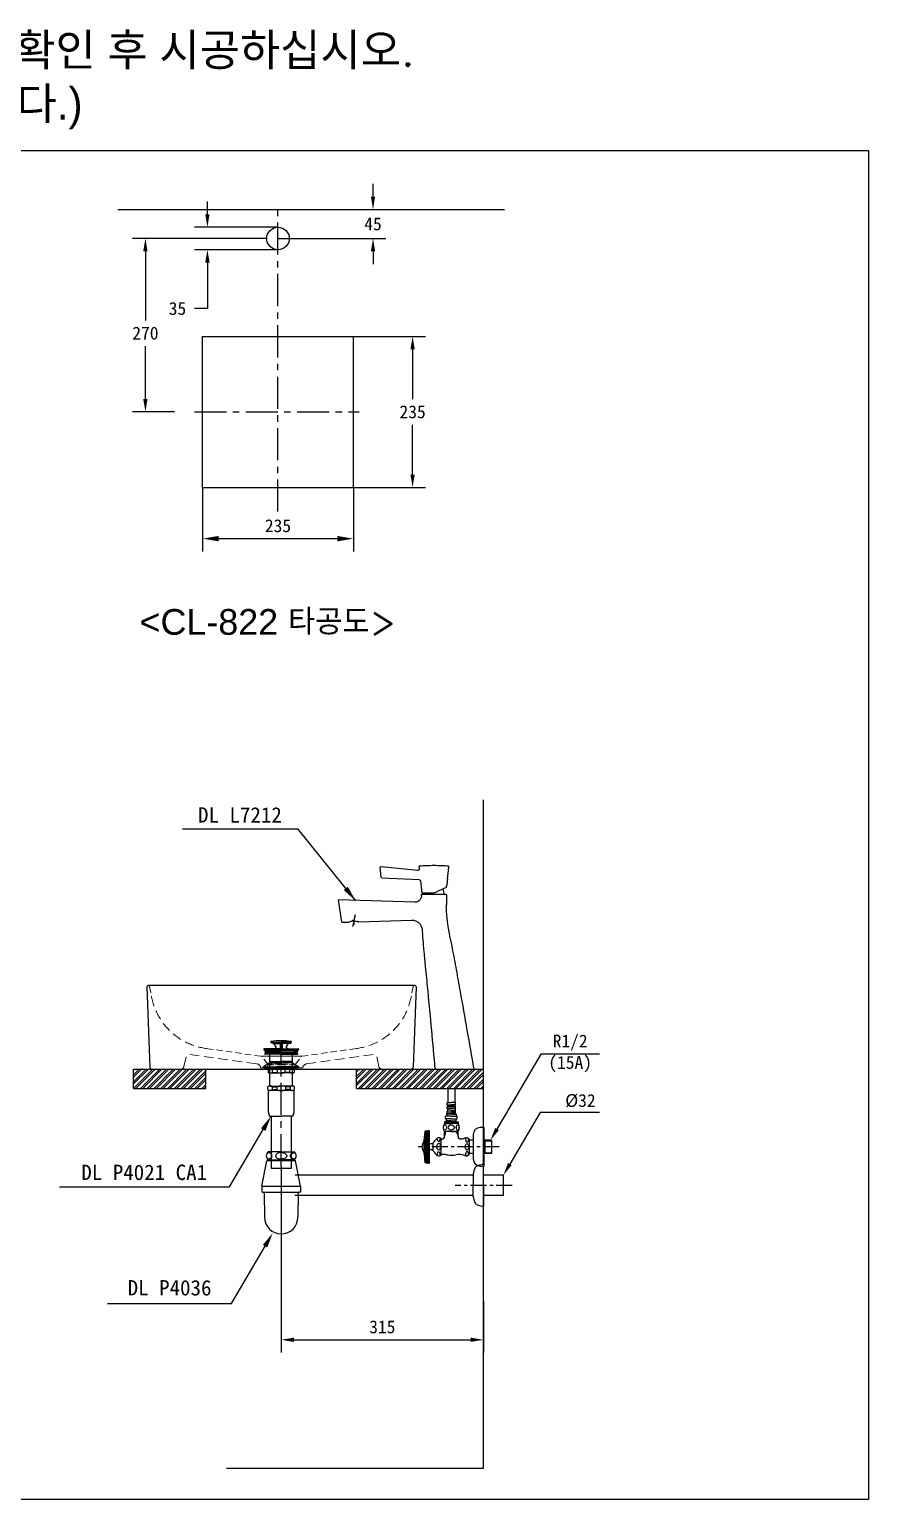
# Model space of a CAD drawing. Extents: x 0 to 3100, y 0 to 2288.
# Drawn here: x 1793 to 3100, y 0 to 2288 of the extents above; entities that cross this region are included whole.
import ezdxf

# ---------------------------------------------------------------- set-up
doc = ezdxf.new("R2010")
doc.units = 0
doc.header["$LTSCALE"] = 20
doc.header["$MEASUREMENT"] = 0
doc.linetypes.add('CENTER', pattern=[2, 1.25, -0.25, 0.25, -0.25])
doc.linetypes.add('HIDDEN', pattern=[0.375, 0.25, -0.125])
doc.layers.get('0').update_dxf_attribs({"linetype": 'CONTINUOUS'})
doc.layers.get('DEFPOINTS').update_dxf_attribs({"linetype": 'CONTINUOUS'})
for name, color, linetype in [('1', 1, 'CONTINUOUS'), ('3', 3, 'CONTINUOUS'), ('4', 4, 'CONTINUOUS'), ('5', 5, 'CONTINUOUS'), ('6', 6, 'CONTINUOUS'), ('7', 7, 'CONTINUOUS'), ('CENTER', 2, 'CENTER')]:
    doc.layers.add(name, color=color, linetype=linetype)
doc.styles.add('GHS', font='romans', dxfattribs={"bigfont": 'ghs'})
doc.dimstyles.get("Standard").update_dxf_attribs({"dimtxt": 2.5, "dimasz": 2, "dimexe": 2, "dimexo": 1, "dimgap": 1.5, "dimtad": 1, "dimdec": 0, "dimlfac": 10, "dimrnd": 0.5, "dimzin": 0, "dimdsep": 46, "dimtxsty": 'Standard', "dimcen": 0, "dimclrt": 2, "dimadec": 0, "dimazin": 0, "dimtfac": 1, "dimtdec": 0, "dimtmove": 0, "dimatfit": 3, "dimfxl": 0, "dimtolj": 1, "dimtzin": 0, "dimarcsym": 0})
doc.dimstyles.new('Standard$0', dxfattribs={"dimtxt": 0.18, "dimasz": 0.18, "dimexe": 0.18, "dimexo": 0.0625, "dimgap": 0.09, "dimtad": 0, "dimtih": 1, "dimtoh": 1, "dimdec": 4, "dimzin": 0, "dimdsep": 46, "dimtxsty": 'Standard', "dimcen": 0.09, "dimadec": 0, "dimazin": 0, "dimtfac": 1, "dimtdec": 4, "dimtofl": 0, "dimtmove": 0, "dimatfit": 3, "dimfxl": 0, "dimtolj": 1, "dimtzin": 0, "dimarcsym": 0})

# ---------------------------------------------------------------- blocks, each defined once
blk = doc.blocks.new('*D24')
at = {"layer": '1', "color": 3, "lineweight": -2}
for p, q in [((2185, 518.8), (2185, 228.7)), ((2500, 308.7), (2500, 228.7)), ((2205, 248.7), (2480, 248.7))]:
    blk.add_line(p, q, dxfattribs=at)
at = {"layer": '1', "color": 3}
for points in [[(2205, 252.1), (2205, 245.4), (2185, 248.7)], [(2480, 252.1), (2480, 245.4), (2500, 248.7)]]:
    blk.add_solid(points, dxfattribs=at)
at = {"layer": 'DEFPOINTS', "color": 0}
for p in [(2185, 518.8), (2500, 308.7), (2500, 248.7)]:
    blk.add_point(p, dxfattribs=at)
at = {"layer": '1', "color": 2, "insert": (2342.5, 268.7), "char_height": 20, "attachment_point": 5}
blk.add_mtext('\\A1;315', dxfattribs=at)
blk = doc.blocks.new('*D46')
at = {"layer": '3', "color": 3, "lineweight": -2}
for p, q in [((2162.5, 1962.9), (1953.5, 1962.9)), ((1973.5, 1942.9), (1973.5, 1835.4)), ((1973.5, 1712.9), (1973.5, 1795.4)), ((2019, 1692.9), (1953.5, 1692.9))]:
    blk.add_line(p, q, dxfattribs=at)
at = {"layer": '3', "color": 3}
for points in [[(1970.1, 1942.9), (1976.8, 1942.9), (1973.5, 1962.9)], [(1970.1, 1712.9), (1976.8, 1712.9), (1973.5, 1692.9)]]:
    blk.add_solid(points, dxfattribs=at)
at = {"layer": 'DEFPOINTS', "color": 0}
for p in [(1973.5, 1962.9), (2162.5, 1962.9), (2019, 1692.9)]:
    blk.add_point(p, dxfattribs=at)
at = {"layer": '3', "color": 2, "insert": (1973.5, 1815.4), "char_height": 20, "attachment_point": 5}
blk.add_mtext('\\A1;270', dxfattribs=at)
blk = doc.blocks.new('*D47')
at = {"layer": '3', "color": 3, "lineweight": -2}
for p, q in [((2328, 2027.9), (2328, 2047.9)), ((2202.5, 2007.9), (2348, 2007.9)), ((2180, 1962.9), (2348, 1962.9)), ((2328, 1942.9), (2328, 1922.9))]:
    blk.add_line(p, q, dxfattribs=at)
at = {"layer": '3', "color": 3}
for points in [[(2324.7, 2027.9), (2331.3, 2027.9), (2328, 2007.9)], [(2324.7, 1942.9), (2331.3, 1942.9), (2328, 1962.9)]]:
    blk.add_solid(points, dxfattribs=at)
at = {"layer": 'DEFPOINTS', "color": 0}
for p in [(2202.5, 2007.9), (2328, 2007.9), (2180, 1962.9)]:
    blk.add_point(p, dxfattribs=at)
at = {"layer": '3', "color": 2, "insert": (2328, 1985.4), "char_height": 20, "attachment_point": 5}
blk.add_mtext('\\A1;45', dxfattribs=at)
blk = doc.blocks.new('*D48')
at = {"layer": '3', "color": 3, "lineweight": -2}
for p, q in [((2070.1, 2000.4), (2070.1, 2020.4)), ((2180, 1980.4), (2050.1, 1980.4)), ((2180, 1945.4), (2050.1, 1945.4)), ((2070.1, 1925.4), (2070.1, 1853.7)), ((2070.1, 1853.7), (2050.1, 1853.7))]:
    blk.add_line(p, q, dxfattribs=at)
at = {"layer": '3', "color": 3}
for points in [[(2066.7, 2000.4), (2073.4, 2000.4), (2070.1, 1980.4)], [(2066.7, 1925.4), (2073.4, 1925.4), (2070.1, 1945.4)]]:
    blk.add_solid(points, dxfattribs=at)
at = {"layer": 'DEFPOINTS', "color": 0}
for p in [(2180, 1980.4), (2070.1, 1945.4), (2180, 1945.4)]:
    blk.add_point(p, dxfattribs=at)
at = {"layer": '3', "color": 2, "insert": (2023.4, 1853.7), "char_height": 20, "attachment_point": 5}
blk.add_mtext('\\A1;35', dxfattribs=at)
blk = doc.blocks.new('*D50')
at = {"layer": '3', "color": 3, "lineweight": -2}
for p, q in [((2297.5, 1810.4), (2409.7, 1810.4)), ((2389.7, 1790.4), (2389.7, 1712.9)), ((2389.7, 1595.4), (2389.7, 1672.9)), ((2297.5, 1575.4), (2409.7, 1575.4))]:
    blk.add_line(p, q, dxfattribs=at)
at = {"layer": '3', "color": 3}
for points in [[(2386.3, 1790.4), (2393, 1790.4), (2389.7, 1810.4)], [(2386.3, 1595.4), (2393, 1595.4), (2389.7, 1575.4)]]:
    blk.add_solid(points, dxfattribs=at)
at = {"layer": 'DEFPOINTS', "color": 0}
for p in [(2297.5, 1810.4), (2389.7, 1810.4), (2297.5, 1575.4)]:
    blk.add_point(p, dxfattribs=at)
at = {"layer": '3', "color": 2, "insert": (2389.7, 1692.9), "char_height": 20, "attachment_point": 5}
blk.add_mtext('\\A1;235', dxfattribs=at)
blk = doc.blocks.new('*D56')
at = {"layer": '3', "color": 3, "lineweight": -2}
for p, q in [((2062.5, 1575.4), (2062.5, 1475.6)), ((2297.5, 1575.4), (2297.5, 1475.6)), ((2087.5, 1495.6), (2272.5, 1495.6))]:
    blk.add_line(p, q, dxfattribs=at)
at = {"layer": '3', "color": 3}
for points in [[(2087.5, 1499.8), (2087.5, 1491.5), (2062.5, 1495.6)], [(2272.5, 1499.8), (2272.5, 1491.5), (2297.5, 1495.6)]]:
    blk.add_solid(points, dxfattribs=at)
at = {"layer": 'DEFPOINTS', "color": 0}
for p in [(2062.5, 1575.4), (2297.5, 1575.4), (2297.5, 1495.6)]:
    blk.add_point(p, dxfattribs=at)
at = {"layer": '3', "color": 2, "insert": (2180, 1515.6), "char_height": 20, "attachment_point": 5}
blk.add_mtext('\\A1;235', dxfattribs=at)

msp = doc.modelspace()

# ---------------------------------------------------------------- hatches: boundary and pattern name
at = {"layer": '3'}
h = msp.add_hatch(dxfattribs=at)
h.set_pattern_fill('ANSI32', scale=20)
h.paths.add_polyline_path([(2067.5, 669.92188), (2028.58704, 669.92135), (1955, 669.92393), (1955, 639.92129), (2067.5, 639.92129)])
h.paths.add_polyline_path([(2500, 669.92129), (2302.5, 669.92508), (2302.5, 639.92129), (2500, 639.92129)])

# ---------------------------------------------------------------- linework, layer by layer
at = {"ltscale": 0.5}
msp.add_line((2298.11234, 900.7947), (2298.11234, 894.72), dxfattribs=at)
for p, q in [((1975.59011, 797.84875), (1980.39944, 672.80605)), ((2393.43182, 799.92562), (1977.58863, 799.92562)), ((2395.43035, 797.84875), (2390.62101, 672.80605)), ((2218.7083, 672.12798), (2218.7083, 671.92775))]:
    msp.add_line(p, q)
at = {"color": 7, "linetype": 'HIDDEN', "lineweight": 0, "ltscale": 2}
for p, q in [((1979.99019, 798.30936), (1983.12183, 782.19848)), ((2390.62086, 798.30936), (2387.48922, 782.19848)), ((2153.28269, 689.92775), (2070.8317, 701.82719)), ((2185.81575, 689.92775), (2154.30314, 689.92775)), ((2154.30314, 689.92775), (2185.81575, 689.92775)), ((2164.28213, 677.56337), (2154.30314, 689.92775)), ((2185.81575, 689.92775), (2217.32835, 689.92775)), ((2217.32835, 689.92775), (2185.81575, 689.92775)), ((2207.34936, 677.56337), (2217.32835, 689.92775)), ((2217.32835, 689.92775), (2299.77935, 701.82719)), ((2185.78512, 677.56337), (2164.28213, 677.56337)), ((2164.28213, 676.51295), (2185.81575, 676.51295)), ((2207.34936, 676.51295), (2185.81575, 676.51295)), ((2185.84638, 677.56337), (2207.34936, 677.56337))]:
    msp.add_line(p, q, dxfattribs=at)
at = {"color": 7, "linetype": 'HIDDEN', "lineweight": 0, "ltscale": 3}
for p, q in [((2033.53838, 674.23188), (2037.73511, 693.2113)), ((2146.48037, 678.07384), (2037.73511, 693.2113)), ((2224.13067, 678.07384), (2332.87594, 693.2113)), ((2337.07267, 674.23188), (2332.87594, 693.2113)), ((2151.51039, 675.61109), (2150.56538, 676.58434)), ((2185.81575, 671.92775), (2152.9232, 671.92775)), ((2164.28213, 677.56337), (2164.28213, 671.92775)), ((2185.81575, 671.92775), (2218.7083, 671.92775)), ((2207.34936, 677.56337), (2207.34936, 671.92775)), ((2220.1211, 675.61109), (2221.06612, 676.58434))]:
    msp.add_line(p, q, dxfattribs=at)
at = {"color": 4}
for p, q in [((2155, 487.56759), (2162.5, 527.06759)), ((2165.9, 529.06759), (2162.5, 527.06759)), ((2207.5, 527.06759), (2162.5, 527.06759)), ((2204.1, 529.06759), (2207.5, 527.06759)), ((2215, 487.56759), (2207.5, 527.06759)), ((2155, 488.06759), (2214.90506, 488.06759)), ((2155, 487.56759), (2155, 478.56759)), ((2215, 487.56759), (2215, 478.56759)), ((2155.37178, 478.56759), (2157.37178, 478.56759)), ((2157.37178, 478.56759), (2213, 478.56759)), ((2158.5, 476.76759), (2159, 439.47067)), ((2211.5, 476.6311), (2211, 439.47067)), ((2215, 478.56759), (2213, 478.56759))]:
    msp.add_line(p, q, dxfattribs=at)
at = {"color": 7, "linetype": 'HIDDEN', "lineweight": 0}
for centre, start, end in [((1977.58863, 797.92562), 90, 182.20259816), ((2393.43182, 797.92562), 357.79740184, 90)]:
    msp.add_arc(centre, 2, start, end, dxfattribs=at)
at = {"color": 7, "linetype": 'HIDDEN', "lineweight": 0, "ltscale": 2}
for centre, start, end in [((1978.02693, 797.92775), 11, 90), ((2392.58411, 797.92775), 90, 169)]:
    msp.add_arc(centre, 2, start, end, dxfattribs=at)
at = {"color": 7, "linetype": 'HIDDEN', "lineweight": 0, "ltscale": 3}
for centre, radius, start, end in [((2081.28455, 801.27938), 100, 191, 264), ((2289.3265, 801.27938), 100, 276, 349), ((2028.58704, 674.92775), 5, 270, 352), ((2146.97818, 673.10124), 5, 44.15656234, 84), ((2147.9232, 672.12798), 5, 0, 44.15656234), ((2223.7083, 672.12798), 5, 135.84343766, 180), ((2224.65331, 673.10124), 5, 96, 135.84343766), ((2342.02401, 674.92775), 5, 188, 270)]:
    msp.add_arc(centre, radius, start, end, dxfattribs=at)
for centre, start, end in [((1983.39722, 672.92135), 182.20259816, 270), ((2387.62323, 672.92135), 270, 357.79740184)]:
    msp.add_arc(centre, 3, start, end)
at = {"color": 4}
for centre, radius, start, end in [((2156.5, 476.76759), 2, 0, 64.15806724), ((2213.5, 476.6311), 2, 104.47751219, 180), ((2185, 439.47067), 26, 180, 0)]:
    msp.add_arc(centre, radius, start, end, dxfattribs=at)
at = {"layer": '1'}
for p, q in [((2500, 49.14283), (2500, 1089.14283)), ((2100, 49.14283), (2500, 49.14283))]:
    msp.add_line(p, q, dxfattribs=at)
at = {"layer": '1', "color": 7, "linetype": 'Continuous'}
for p, q in [((2397.74796, 979.30723), (2340.46304, 984.92406)), ((2399.5954, 984.70456), (2399.67497, 983.93529)), ((2399.67497, 983.93529), (2399.93107, 981.49869)), ((2444.13464, 965.68197), (2446.05314, 983.93529)), ((2446.05314, 983.93529), (2446.13271, 984.70456)), ((2340.93402, 968.58396), (2339.37068, 983.82681)), ((2341.87769, 967.68729), (2399.98126, 964.87177)), ((2401.86518, 963.09682), (2403.90163, 943.72133)), ((2422.90262, 943.72133), (2403.90163, 943.72133)), ((2408.16005, 941.92232), (2408.16185, 941.92128)), ((2441.82745, 952.54613), (2422.90262, 943.72133)), ((2436.28528, 949.96187), (2437.15401, 949.96187)), ((2437.06216, 950.02233), (2436.41551, 950.02233)), ((2393.06369, 929.86664), (2274.28227, 933.43901)), ((2279.41253, 898.55786), (2274.28227, 933.43901)), ((2279.41253, 898.55786), (2290.22055, 898.88292)), ((2296.52153, 900.61972), (2296.03178, 900.72382)), ((2296.52153, 900.61972), (2296.72945, 901.59787)), ((2296.67809, 900.58645), (2296.52153, 900.61972)), ((2296.67809, 900.58645), (2296.75484, 900.9475)), ((2299.61711, 900.98408), (2296.72945, 901.59787)), ((2299.35607, 900.52839), (2297.34761, 900.9553)), ((2299.25264, 900.03921), (2299.41561, 900.80594)), ((2299.4092, 900.00593), (2299.25264, 900.03921)), ((2299.61711, 900.98408), (2299.4092, 900.00593)), ((2302.59365, 899.32906), (2299.4092, 900.00593)), ((2302.59365, 899.32906), (2302.81296, 900.36083)), ((2304.08584, 899.55749), (2304.13304, 899.94186)), ((2304.81976, 899.46738), (2304.08584, 899.55749)), ((2306.15822, 899.30304), (2304.81976, 899.46738)), ((2306.16648, 899.36249), (2388.11071, 901.82698))]:
    msp.add_line(p, q, dxfattribs=at)
at = {"layer": '1', "color": 3}
for p, q in [((2589.31714, 693.13391), (2521.10508, 576.62805)), ((2680.58472, 693.13391), (2589.31714, 693.13391)), ((2588.14317, 602.43682), (2541.19702, 522.25305)), ((2680.58472, 602.43682), (2588.14317, 602.43682)), ((2104.68403, 486.55384), (2156.99891, 575.9074)), ((1839.76315, 486.55384), (2104.68403, 486.55384)), ((2107.4877, 304.98247), (2159.80259, 394.33602)), ((1914.46383, 304.98247), (2107.4877, 304.98247))]:
    msp.add_line(p, q, dxfattribs=at)
at = {"layer": '1', "color": 5}
msp.add_line((1955, 639.92129), (1955, 669.92393), dxfattribs=at)
at = {"layer": '1', "color": 7, "linetype": 'Continuous'}
for centre, radius, start, end in [((2340.36546, 983.92884), 1, 84.38577298, 185.85595758), ((2400.59018, 984.80659), 1, 94.50437273, 185.85595758), ((2423.84913, 689.56496), 297.15638, 90.18993465, 94.50448168), ((2421.87898, 689.56496), 297.15638, 85.49551832, 89.81006535), ((2445.13793, 984.80659), 1, 354.14404242, 85.49562727), ((2406.66678, 942.02233), 0.1, 174.8853211, 270), ((2432.36406, 939.72233), 25.9, 171.11778621, 174.8853211), ((2437.06216, 949.92233), 0.1, 23.28765556, 90), ((2413.36406, 939.72233), 25.9, 5.1146789, 23.28765556), ((2439.06133, 942.02233), 0.1, 270, 5.1146789)]:
    msp.add_arc(centre, radius, start, end, dxfattribs=at)
at = {"layer": '1', "color": 7, "linetype": 'Continuous', "extrusion": (-1.26892e-17, -1.23723e-16, -1)}
msp.add_arc((-2341.9288, 968.68599), 1, 273.00206959, 354.14404242, dxfattribs=at)
at = {"layer": '1', "color": 7, "linetype": 'Continuous'}
for points, knots in [([(2399.92434, 981.49837), (2399.93845, 981.39213), (2399.95063, 981.13567), (2399.87048, 980.69251), (2399.65259, 980.21056), (2399.28035, 979.77405), (2398.7845, 979.44967), (2398.2465, 979.29275), (2397.89584, 979.29709), (2397.74783, 979.31545)], [0, 0, 0, 0, 0.0899254472, 0.218948242, 0.3781890842, 0.5344541699, 0.7001451957, 0.8760906983, 1, 1, 1, 1]), ([(2399.98255, 964.85528), (2400.03549, 964.85911), (2400.28392, 964.86391), (2400.71327, 964.7162), (2401.18256, 964.42277), (2401.51952, 964.04763), (2401.72785, 963.66614), (2401.83157, 963.34662), (2401.85467, 963.15916), (2401.85899, 963.09539)], [0, 0, 0, 0, 0.0561291246, 0.2660353787, 0.4699617604, 0.6444639447, 0.7978196759, 0.9321462336, 1, 1, 1, 1]), ([(2444.13867, 965.72104), (2444.13875, 965.7213), (2444.13694, 965.71389), (2444.12343, 965.65874), (2444.10014, 965.56393), (2444.03408, 965.28004), (2443.99039, 965.08645), (2443.89442, 964.62276), (2443.8408, 964.34449), (2443.73852, 963.74006), (2443.68869, 963.40464), (2443.64712, 963.06608), (2443.6331, 962.95184), (2443.61989, 962.83654), (2443.60765, 962.72133)], [0, 0, 0, 0, 0.0786064511, 0.0786064511, 0.285796697, 0.285796697, 0.4948416654, 0.4948416654, 0.7093018183, 0.7093018183, 0.9273613584, 0.9273613584, 0.9273613584, 1, 1, 1, 1]), ([(2403.36432, 939.86498), (2403.36461, 939.19771), (2403.23379, 937.86292), (2402.6402, 935.94039), (2401.67341, 934.176), (2400.37589, 932.63866), (2398.80049, 931.38761), (2397.00807, 930.47386), (2395.39196, 930.02709), (2394.06518, 929.86936), (2393.39717, 929.8566), (2393.06369, 929.86663)], [0, 0, 0, 0, 0.125, 0.25, 0.375, 0.5, 0.625, 0.75, 0.875, 0.9375, 1, 1, 1, 1]), ([(2442.36402, 941.92129), (2442.36401, 941.92129), (2441.8569, 941.92129), (2439.8997, 941.92129), (2438.45127, 941.92129), (2433.05453, 941.92129), (2427.96351, 941.92129), (2420.33404, 941.92129), (2417.77812, 941.92129), (2413.05658, 941.92129), (2410.90673, 941.92129), (2405.44318, 941.92129), (2403.36401, 941.92129), (2403.36402, 941.92129)], [0, 0, 0, 0, 0.125, 0.125, 0.25, 0.25, 0.5, 0.5, 0.625, 0.625, 0.75, 0.75, 1, 1, 1, 1]), ([(2441.82745, 952.54612), (2441.94863, 952.60264), (2442.06427, 952.73117), (2442.27054, 953.09488), (2442.36428, 953.3341), (2442.53783, 953.91204), (2442.61805, 954.2653), (2442.76336, 955.04842), (2442.82906, 955.49279), (2442.88384, 955.94056), (2442.90134, 956.08359), (2442.91781, 956.22775), (2442.93312, 956.37184)], [0, 0, 0, 0, 0.2162500679, 0.2162500679, 0.4313868169, 0.4313868169, 0.666551886, 0.666551886, 0.920009373, 0.920009373, 0.920009373, 1, 1, 1, 1]), ([(2464.14811, 790.92129), (2462.13642, 802.15765), (2460.117, 813.39264), (2457.07705, 830.24315), (2456.07557, 835.86235), (2454.01259, 847.08897), (2452.88653, 852.68364), (2447.17391, 880.64074), (2442.30326, 903.02649), (2442.35386, 925.92129)], [0, 0, 0, 0, 0.25, 0.25, 0.375, 0.375, 0.5, 0.5, 1, 1, 1, 1]), ([(2290.22053, 898.88292), (2290.22047, 898.88289), (2291.13769, 899.32271), (2293.37343, 900.10546), (2294.36822, 900.40083), (2295.45221, 900.61712), (2295.64265, 900.65512), (2295.83586, 900.69067), (2296.03178, 900.72382)], [0, 0, 0, 0, 0.6335128221, 0.6335128221, 1, 1, 1, 1.0643885223, 1.0643885223, 1.0643885223, 1.0643885223]), ([(2296.73912, 900.9548), (2297.12218, 900.96817), (2297.51024, 900.96842), (2298.40306, 900.93215), (2298.90475, 900.8817), (2299.39535, 900.8088)], [0, 0, 0, 0, 0.4363686468, 0.4363686468, 1, 1, 1, 1]), ([(2302.81296, 900.36083), (2302.81452, 900.36041), (2302.81609, 900.35998), (2302.81765, 900.35956), (2303.01552, 900.30581), (2303.2043, 900.25032), (2303.65566, 900.10773), (2303.90637, 900.02276), (2304.13304, 899.94186)], [-0.00303276953, -0.00303276953, -0.00303276953, -0.00303276953, 0, 0, 0, 0.38363351378, 0.38363351378, 0.97110906642, 0.97110906642, 0.97110906642, 0.97110906642]), ([(2388.11071, 901.82698), (2390.18296, 901.8893), (2392.23052, 901.55475), (2396.08856, 900.12157), (2397.87183, 899.02804), (2402.40983, 894.88145), (2404.31722, 890.9238), (2404.56343, 886.78416)], [0, 0, 0, 0, 0.25, 0.25, 0.5, 0.5, 1, 1, 1, 1]), ([(2404.56347, 886.78418), (2404.62597, 885.73341), (2404.86343, 881.86674), (2405.51097, 872.37205), (2406.42319, 861.12339), (2407.30936, 851.28858), (2407.83545, 845.6705), (2408.12095, 842.68646), (2408.29056, 840.93131), (2408.35855, 840.22926), (2408.47791, 839.00072), (2408.71803, 836.54377), (2409.20334, 831.63036), (2410.18949, 821.80507), (2411.61566, 807.77064), (2412.71764, 796.53929), (2413.24451, 790.92129)], [0, 0, 0, 0, 0.0328050643, 0.1207318767, 0.2965855013, 0.3845123137, 0.4284757198, 0.472439126, 0.4779345518, 0.4834299775, 0.4944208291, 0.5164025322, 0.5603659383, 0.6482927507, 0.8241463753, 1, 1, 1, 1])]:
    msp.add_open_spline(points, degree=3, knots=knots, dxfattribs=at)
for points in [[(2443.60765, 962.72133), (2443.38288, 960.60483), (2443.15804, 958.48833), (2442.93312, 956.37184)], [(2403.36432, 939.86498), (2403.36403, 940.55041), (2403.36404, 941.23585), (2403.36402, 941.92129)], [(2442.36402, 941.92129), (2442.36422, 936.588), (2442.36565, 931.25471), (2442.35386, 925.92129)], [(2413.2445, 790.92095), (2417.02663, 750.59249), (2420.75581, 710.25908), (2424.45331, 669.92274)], [(2485.54625, 669.92274), (2478.48576, 710.26839), (2471.36635, 750.6037), (2464.14811, 790.92129)]]:
    msp.add_open_spline(points, degree=3, dxfattribs=at)
at = {"layer": '1', "color": 1, "linetype": 'CENTER'}
msp.add_open_spline([(2300.11012, 910.19269), (2299.07056, 905.30195), (2296.23966, 891.98359)], degree=1, knots=[0, 0, 0.2685875552, 1, 1], dxfattribs=at)
at = {"layer": '1', "color": 3}
for points in [[(2153.54703, 577.92841), (2160.45079, 573.88638), (2169.125, 596.6187)], [(2523.98164, 574.94387), (2518.22851, 578.31223), (2511, 559.36863)], [(2544.07359, 520.56887), (2538.32045, 523.93723), (2531.09195, 504.99363)], [(2156.3507, 396.35703), (2163.25447, 392.315), (2171.92868, 415.04732)]]:
    msp.add_solid(points, dxfattribs=at)
at = {"layer": '3'}
for p, q in [((2170, 710.2187), (2168.76868, 712.35141)), ((2168.88522, 712.14956), (2185, 712.14956)), ((2185, 710.2187), (2170, 710.2187)), ((2172.51527, 710.03441), (2183.25, 709.33304)), ((2185, 710.2187), (2183.25, 709.33304)), ((2184.48232, 709.95671), (2184.05, 703.54882)), ((2201.11478, 712.14956), (2185, 712.14956)), ((2185, 710.2187), (2200, 710.2187)), ((2185, 710.2187), (2186.75, 709.33304)), ((2185.51768, 709.95671), (2185.95, 703.54882)), ((2197.48473, 710.03441), (2186.75, 709.33304)), ((2200, 710.2187), (2201.23132, 712.35141)), ((2158, 701.2187), (2158, 700.6187)), ((2158, 700.6187), (2160.14222, 699.1187)), ((2158, 700.6187), (2185, 700.6187)), ((2167.7, 701.6187), (2158.4, 701.6187)), ((2159.69817, 698.9187), (2159.69817, 697.6187)), ((2159.69817, 694.6187), (2159.69817, 693.3187)), ((2166, 699.1187), (2159.89817, 699.1187)), ((2185, 693.1187), (2159.89817, 693.1187)), ((2185, 697.1187), (2160.19817, 697.1187)), ((2185, 695.1187), (2160.19817, 695.1187)), ((2166, 699.1187), (2185, 699.1187)), ((2167.5, 662.52429), (2167.5, 693.1187)), ((2185, 701.6187), (2167.7, 701.6187)), ((2176.72534, 705.33941), (2174.00713, 709.19238)), ((2174.64358, 701.6187), (2176.0911, 702.45442)), ((2183.25, 709.33304), (2183.25, 701.6187)), ((2184.05, 703.57302), (2185, 703.57302)), ((2184.2531, 701.6187), (2184.05, 703.57302)), ((2185.95, 703.57302), (2185, 703.57302)), ((2185, 701.6187), (2202.3, 701.6187)), ((2212, 700.6187), (2185, 700.6187)), ((2204, 699.1187), (2185, 699.1187)), ((2185, 697.1187), (2209.80183, 697.1187)), ((2185, 695.1187), (2209.80183, 695.1187)), ((2185, 693.1187), (2210.10183, 693.1187)), ((2185.7469, 701.6187), (2185.95, 703.57302)), ((2186.75, 709.33304), (2186.75, 701.6187)), ((2193.27466, 705.33941), (2195.99287, 709.19238)), ((2195.35642, 701.6187), (2193.9089, 702.45442)), ((2202.3, 701.6187), (2211.6, 701.6187)), ((2202.5, 662.52429), (2202.5, 693.1187)), ((2204, 699.1187), (2210.10183, 699.1187)), ((2212, 700.6187), (2209.85778, 699.1187)), ((2210.30183, 698.9187), (2210.30183, 697.6187)), ((2210.30183, 694.6187), (2210.30183, 693.3187)), ((2212, 701.2187), (2212, 700.6187)), ((2167.5, 679.52429), (2157.5, 673.52429)), ((2157.5, 672.52429), (2157.5, 673.52429)), ((2157.5, 673.52429), (2185, 673.52429)), ((2167.5, 672.52429), (2157.5, 672.52429)), ((2159.30787, 672.52429), (2159.30787, 671.22429)), ((2159.80787, 670.72429), (2164.80787, 670.72429)), ((2164.80787, 670.72429), (2164.80787, 664.60164)), ((2164.80787, 670.72429), (2185, 670.72429)), ((2165.80787, 664.02429), (2164.80787, 664.60164)), ((2165.80787, 664.02429), (2167.20787, 664.02429)), ((2167.20787, 664.02429), (2185, 664.02429)), ((2168.2, 681.6187), (2167.5, 682.83113)), ((2167.5, 681.6187), (2185, 681.6187)), ((2167.5, 679.52429), (2185, 679.52429)), ((2202.5, 672.52429), (2167.5, 672.52429)), ((2167.5, 643.61305), (2167.5, 664.02429)), ((2168.2, 679.52429), (2168.2, 681.6187)), ((2171.58265, 664.60164), (2171.58265, 670.72429)), ((2171.58265, 664.60164), (2178.98332, 664.60164)), ((2185, 673.52429), (2176.68242, 673.52429)), ((2178.98332, 664.60164), (2178.98332, 670.72429)), ((2202.5, 681.6187), (2185, 681.6187)), ((2202.5, 679.52429), (2185, 679.52429)), ((2212.5, 673.52429), (2185, 673.52429)), ((2205.19213, 670.72429), (2185, 670.72429)), ((2202.79213, 664.02429), (2185, 664.02429)), ((2191.01668, 664.60164), (2191.01668, 670.72429)), ((2198.41735, 664.60164), (2191.01668, 664.60164)), ((2198.41735, 664.60164), (2198.41735, 670.72429)), ((2201.8, 681.6187), (2202.5, 682.83113)), ((2201.8, 679.52429), (2201.8, 681.6187)), ((2202.5, 679.52429), (2212.5, 673.52429)), ((2202.5, 672.52429), (2212.5, 672.52429)), ((2202.5, 643.61305), (2202.5, 664.02429)), ((2204.19213, 664.02429), (2202.79213, 664.02429)), ((2204.19213, 664.02429), (2205.19213, 664.60164)), ((2210.19213, 670.72429), (2205.19213, 670.72429)), ((2205.19213, 670.72429), (2205.19213, 664.60164)), ((2210.69213, 672.52429), (2210.69213, 671.22429)), ((2212.5, 672.52429), (2212.5, 673.52429)), ((2164.2563, 638.06207), (2164.2563, 642.17532)), ((2167.6437, 643.6187), (2184.7563, 643.6187)), ((2171.03109, 642.17532), (2171.03109, 638.06207)), ((2171.03109, 642.17532), (2178.43175, 642.17532)), ((2178.43175, 642.17532), (2178.43175, 638.06207)), ((2202.3563, 643.6187), (2185.2437, 643.6187)), ((2198.96891, 642.17532), (2191.56825, 642.17532)), ((2191.56825, 642.17532), (2191.56825, 638.06207)), ((2198.96891, 642.17532), (2198.96891, 638.06207)), ((2205.7437, 638.06207), (2205.7437, 642.17532)), ((2165, 603.01635), (2165, 635.6187)), ((2185, 636.6187), (2166, 636.6187)), ((2171.03109, 638.06207), (2178.43175, 638.06207)), ((2202.3563, 636.6187), (2185, 636.6187)), ((2198.96891, 638.06207), (2191.56825, 638.06207)), ((2201.8, 636.6187), (2202.3563, 636.6187)), ((2202.3563, 636.6187), (2202.7563, 636.6187)), ((2204, 636.6187), (2202.5, 636.6187)), ((2205, 603.01635), (2205, 635.6187)), ((2167, 596.6187), (2185, 596.6187)), ((2169.125, 596.6187), (2169.125, 515.6187)), ((2203, 596.6187), (2185, 596.6187)), ((2200.875, 515.6187), (2200.875, 596.6187)), ((2169.125, 515.6187), (2200.875, 515.6187))]:
    msp.add_line(p, q, dxfattribs=at)
at = {"layer": '3', "color": 7}
msp.add_line((2424.45331, 669.92274), (2485.54625, 669.92274), dxfattribs=at)
at = {"layer": '3', "color": 4, "linetype": 'CENTER'}
msp.add_line((2544.91899, 489.11863), (2456.03836, 489.11863), dxfattribs=at)
at = {"layer": '3'}
for centre, radius, start, end in [((2169.85, 712.14956), 1.1, 97.32041367, 169.42619898), ((2185, 594.2187), 120, 90, 97.32041367), ((2185, 594.2187), 120, 82.67958633, 90), ((2197.62711, 708.03944), 2, 93.73819051, 144.79767493), ((2200.15, 712.14956), 1.1, 10.57380102, 82.67958633), ((2158.4, 701.2187), 0.4, 90, 180), ((2159.89817, 698.9187), 0.2, 90, 180), ((2160.19817, 697.6187), 0.5, 180, 270), ((2160.19817, 694.6187), 0.5, 90, 180), ((2159.89817, 693.3187), 0.2, 180, 270), ((2163.5, 696.1187), 1, 270, 90), ((2175.0911, 704.18647), 2, 300, 35.20232507), ((2194.9089, 704.18647), 2, 144.79767493, 240), ((2206.5, 696.1187), 1, 90, 270), ((2209.80183, 697.6187), 0.5, 270, 0), ((2209.80183, 694.6187), 0.5, 0, 90), ((2210.10183, 698.9187), 0.2, 0, 90), ((2210.10183, 693.3187), 0.2, 270, 0), ((2211.6, 701.2187), 0.4, 0, 90), ((2159.80787, 671.22429), 0.5, 180, 270), ((2168.19526, 674.2035), 10.18185, 250.56792502, 289.43207498), ((2184.80786, 693.47662), 29.45658, 258.59556617, 270.3737354), ((2185.19214, 693.47662), 29.45658, 269.6262646, 281.40443383), ((2201.80474, 674.2035), 10.18185, 250.56792502, 289.43207498), ((2210.19213, 671.22429), 0.5, 270, 0), ((2167.6437, 638.9109), 4.70435, 43.94093732, 136.05906268), ((2184.53411, 630.01422), 13.60629, 89.06429532, 116.64718661), ((2185.46589, 630.01422), 13.60629, 63.35281339, 90.93570468), ((2202.3563, 638.9109), 4.70435, 43.94093732, 136.05906268), ((2167.6437, 641.3265), 4.70435, 223.94093732, 316.05906268), ((2166, 635.6187), 1, 90, 180), ((2184.53411, 650.22318), 13.60629, 243.35281339, 270.93570468), ((2185.46589, 650.22318), 13.60629, 269.06429532, 296.64718661), ((2202.3563, 641.3265), 4.70435, 223.94093732, 316.05906268), ((2204, 635.6187), 1, 0, 90), ((2177.98841, 603.56528), 13, 182.42004342, 212.30000816), ((2192.01159, 603.56528), 13, 327.69999184, 357.57995658)]:
    msp.add_arc(centre, radius, start, end, dxfattribs=at)
at = {"layer": '4'}
for p, q in [((2168.75, 541.06759), (2164.4585, 541.06759)), ((2168.75, 541.06759), (2164.4585, 541.06759)), ((2164.85, 529.06759), (2164.4585, 529.06759)), ((2164.85, 529.06759), (2185, 529.06759)), ((2185, 541.06759), (2168.75, 541.06759)), ((2185, 541.06759), (2168.75, 541.06759)), ((2185, 541.06759), (2201.25, 541.06759)), ((2185, 541.06759), (2201.25, 541.06759)), ((2205.15, 529.06759), (2185, 529.06759)), ((2201.25, 541.06759), (2205.5415, 541.06759)), ((2201.25, 541.06759), (2205.5415, 541.06759)), ((2205.15, 529.06759), (2205.5415, 529.06759)), ((2484.02002, 504.99363), (2206.69125, 504.99363)), ((2484.02002, 506.51337), (2484.02002, 489.11863)), ((2500, 489.11863), (2500, 521.61863)), ((2531.09195, 504.99363), (2500, 504.99363)), ((2531.09195, 473.24363), (2531.09195, 504.99363)), ((2484.02002, 471.72389), (2484.02002, 489.11863)), ((2500, 489.11863), (2500, 456.61863)), ((2484.02002, 473.24363), (2206.45442, 473.24363)), ((2531.09195, 473.24363), (2500, 473.24363))]:
    msp.add_line(p, q, dxfattribs=at)
for points in [[(2170.80517, 535.06759, 0.1552173896), (2170.21468, 536.92392, 0.1067472438), (2168.15297, 538.81459, 0.0730430096), (2165.38311, 539.93261, 0.0285110883), (2163.65435, 540.24862, 0.05952259)], [(2163.65435, 529.88656, 0.0285110883), (2165.38311, 530.20257, 0.0730430096), (2168.15297, 531.32059, 0.1067472438), (2170.21468, 533.21127, 0.1552173896), (2170.80517, 535.06759, 0.1552173896)], [(2176.7197, 536.80653, 0.3272904533), (2176.7197, 533.32866, 0.1063733853), (2178.7425, 531.53206, 0.0712191074), (2181.44246, 530.47834, 0.0575374245), (2185, 530.06759, 0.0575374245)], [(2185, 540.06759, 0.0575374245), (2181.44246, 539.65685, 0.0712191074), (2178.7425, 538.60313, 0.1063733648), (2176.7197, 536.80653, 0.159482965)], [(2185, 540.06759, 0.0575374245), (2181.44246, 539.65685, 0.0712191074), (2178.7425, 538.60313, 0.1063733648), (2176.7197, 536.80653, 0.159482965)], [(2185, 540.06759, -0.0575374245), (2188.55754, 539.65685, -0.0712191074), (2191.2575, 538.60313, -0.1063733648), (2193.2803, 536.80653, -0.159482965)], [(2185, 540.06759, -0.0575374245), (2188.55754, 539.65685, -0.0712191074), (2191.2575, 538.60313, -0.1063733648), (2193.2803, 536.80653, -0.159482965)], [(2193.2803, 536.80653, -0.3272904533), (2193.2803, 533.32866, -0.1063733853), (2191.2575, 531.53206, -0.0712191074), (2188.55754, 530.47834, -0.0575374245), (2185, 530.06759, -0.0575374245)], [(2199.19483, 535.06759, -0.1552173896), (2199.78532, 536.92392, -0.1067472438), (2201.84703, 538.81459, -0.0730430096), (2204.61689, 539.93261, -0.0285110883), (2206.34565, 540.24862, -0.05952259)], [(2206.34565, 529.88656, -0.0285110883), (2204.61689, 530.20257, -0.0730430096), (2201.84703, 531.32059, -0.1067472438), (2199.78532, 533.21127, -0.1552173896), (2199.19483, 535.06759, -0.1552173896)]]:
    msp.add_lwpolyline(points, format="xyb", dxfattribs=at)
for centre, radius, start, end in [((2169.75, 535.06759), 8, 131.40962211, 228.59037789), ((2200.25, 535.06759), 8, 311.40962211, 48.59037789), ((2504, 505.61863), 20, 146.20771163, 177.43591199), ((2495.34448, 510.69679), 10, 111.1926769, 142.80345081), ((2501.5, 491.65615), 30, 92.86598398, 109.00713612), ((2504, 472.61863), 20, 182.56408801, 213.79228837), ((2495.34448, 467.54047), 10, 217.19654919, 248.8073231), ((2501.5, 486.58111), 30, 250.99286388, 267.13401602)]:
    msp.add_arc(centre, radius, start, end, dxfattribs=at)
at = {"layer": '5'}
for p, q in [((1930.3283, 2007.85283), (2532.87347, 2007.85283)), ((1955, 669.92393), (2067.5, 669.92188)), ((2067.5, 639.92129), (2067.5, 669.92188)), ((2302.5, 669.92508), (2500, 669.92129)), ((2302.5, 639.92129), (2302.5, 669.92508)), ((1955, 639.92129), (2067.5, 639.92129)), ((2302.5, 639.92129), (2500, 639.92129))]:
    msp.add_line(p, q, dxfattribs=at)
at = {"layer": '5', "color": 7}
for p, q in [((1983.39722, 669.92135), (2028.58704, 669.92135)), ((2028.58704, 669.92135), (2342.02401, 669.92562)), ((2342.02401, 669.92135), (2387.62323, 669.92135))]:
    msp.add_line(p, q, dxfattribs=at)
at = {"layer": '5', "color": 212}
msp.add_lwpolyline([(0, 2100), (3100, 2100), (3100, 0), (0, 0)], close=True, dxfattribs=at)
at = {"layer": '6'}
for p, q in [((2443.50001, 614.3902), (2443.50001, 618.21863)), ((2443.50001, 618.21863), (2450.00001, 618.21863)), ((2444.75001, 639.92129), (2444.75001, 618.21863)), ((2456.50001, 618.21863), (2450.00001, 618.21863)), ((2455.25001, 639.92129), (2455.25001, 618.21863)), ((2456.50001, 614.3902), (2456.50001, 618.21863)), ((2440.90001, 592.96863), (2440.90001, 596.46863)), ((2450.00001, 596.96863), (2441.40001, 596.96863)), ((2442.40001, 599.71863), (2442.40001, 596.96863)), ((2450.00001, 599.71863), (2442.40001, 599.71863)), ((2443.00001, 599.71863), (2443.00001, 600.91863)), ((2445.75001, 601.21863), (2443.30001, 601.21863)), ((2443.50001, 614.3902), (2444.00001, 613.8902)), ((2443.50001, 614.3902), (2450.00001, 614.3902)), ((2443.50001, 611.54706), (2444.00001, 612.04706)), ((2443.50001, 608.8902), (2443.50001, 611.54706)), ((2443.50001, 611.54706), (2450.00001, 611.54706)), ((2443.50001, 608.8902), (2444.00001, 608.3902)), ((2443.50001, 608.8902), (2450.00001, 608.8902)), ((2444.00001, 605.21863), (2443.50001, 604.71863)), ((2443.50001, 601.71863), (2443.50001, 604.71863)), ((2450.00001, 604.71863), (2443.50001, 604.71863)), ((2443.50001, 601.71863), (2450.00001, 601.71863)), ((2444.00001, 612.04706), (2444.00001, 613.8902)), ((2444.00001, 613.8902), (2450.00001, 613.8902)), ((2444.00001, 612.04706), (2450.00001, 612.04706)), ((2444.00001, 608.3902), (2444.00001, 605.21863)), ((2444.00001, 608.3902), (2450.00001, 608.3902)), ((2444.00001, 605.21863), (2450.00001, 605.21863)), ((2450.00001, 601.21863), (2444.00001, 601.21863)), ((2445.75001, 601.21863), (2445.75001, 601.71863)), ((2456.50001, 614.3902), (2450.00001, 614.3902)), ((2456.00001, 613.8902), (2450.00001, 613.8902)), ((2456.00001, 612.04706), (2450.00001, 612.04706)), ((2456.50001, 611.54706), (2450.00001, 611.54706)), ((2456.50001, 608.8902), (2450.00001, 608.8902)), ((2456.00001, 608.3902), (2450.00001, 608.3902)), ((2456.00001, 605.21863), (2450.00001, 605.21863)), ((2450.00001, 604.71863), (2456.50001, 604.71863)), ((2456.50001, 601.71863), (2450.00001, 601.71863)), ((2450.00001, 601.21863), (2456.00001, 601.21863)), ((2450.00001, 599.71863), (2457.60001, 599.71863)), ((2450.00001, 596.96863), (2458.60001, 596.96863)), ((2454.25001, 601.21863), (2454.25001, 601.71863)), ((2454.25001, 601.21863), (2456.70001, 601.21863)), ((2456.50001, 614.3902), (2456.00001, 613.8902)), ((2456.00001, 612.04706), (2456.00001, 613.8902)), ((2456.50001, 611.54706), (2456.00001, 612.04706)), ((2456.50001, 608.8902), (2456.00001, 608.3902)), ((2456.00001, 608.3902), (2456.00001, 605.21863)), ((2456.00001, 605.21863), (2456.50001, 604.71863)), ((2456.50001, 608.8902), (2456.50001, 611.54706)), ((2456.50001, 601.71863), (2456.50001, 604.71863)), ((2457.00001, 599.71863), (2457.00001, 600.91863)), ((2457.60001, 599.71863), (2457.60001, 596.96863)), ((2459.10001, 592.96863), (2459.10001, 596.46863)), ((2409.08482, 573.10354), (2409.08482, 549.10354)), ((2409.67626, 573.60354), (2410.50001, 573.60354)), ((2410.50001, 573.60354), (2411.00001, 574.10354)), ((2410.50001, 573.60354), (2410.50001, 549.10354)), ((2411.00001, 574.10354), (2411.00001, 549.10354)), ((2411.00001, 574.10354), (2414.20001, 574.10354)), ((2411.00001, 573.69206), (2414.50001, 573.69206)), ((2411.00001, 572.69206), (2414.50001, 572.69206)), ((2414.50001, 574.40354), (2414.50001, 574.60354)), ((2414.50001, 574.60354), (2416.00001, 574.60354)), ((2414.50001, 574.40354), (2414.50001, 549.10354)), ((2416.00001, 573.60354), (2416.00001, 574.60354)), ((2416.00001, 549.10354), (2416.00001, 573.60354)), ((2440.00001, 587.71863), (2439.50001, 587.21863)), ((2439.50001, 587.21863), (2439.50001, 585.11863)), ((2439.50001, 587.21863), (2450.00001, 587.21863)), ((2439.50001, 585.11863), (2450.00001, 585.11863)), ((2450.00001, 573.11863), (2439.50001, 573.11863)), ((2460.50001, 573.11863), (2439.50001, 573.11863)), ((2439.50001, 565.61863), (2439.50001, 573.11863)), ((2450.00001, 587.71863), (2440.00001, 587.71863)), ((2440.75001, 569.11863), (2440.75001, 573.11863)), ((2450.00001, 592.46863), (2441.40001, 592.46863)), ((2442.40001, 589.71863), (2442.40001, 592.46863)), ((2450.00001, 589.71863), (2442.40001, 589.71863)), ((2443.00001, 589.71863), (2443.00001, 588.21863)), ((2450.00001, 587.71863), (2444.55001, 587.71863)), ((2450.00001, 592.46863), (2458.60001, 592.46863)), ((2450.00001, 589.71863), (2457.60001, 589.71863)), ((2450.00001, 587.71863), (2460.00001, 587.71863)), ((2450.00001, 587.71863), (2455.45001, 587.71863)), ((2460.50001, 587.21863), (2450.00001, 587.21863)), ((2460.50001, 585.11863), (2450.00001, 585.11863)), ((2450.00001, 573.11863), (2460.50001, 573.11863)), ((2457.00001, 589.71863), (2457.00001, 588.21863)), ((2457.60001, 589.71863), (2457.60001, 592.46863)), ((2459.25001, 569.11863), (2459.25001, 573.11863)), ((2460.00001, 587.71863), (2460.50001, 587.21863)), ((2460.50001, 587.21863), (2460.50001, 585.11863)), ((2460.50001, 565.207), (2460.50001, 573.11863)), ((2501.12428, 579.11863), (2495.12428, 579.11863)), ((2501.12428, 519.11863), (2501.12428, 579.11863)), ((2411.00001, 571.69206), (2414.50001, 571.69206)), ((2411.00001, 570.69206), (2414.50001, 570.69206)), ((2411.00001, 569.69206), (2414.50001, 569.69206)), ((2411.00001, 568.69206), (2414.50001, 568.69206)), ((2411.00001, 567.69206), (2414.50001, 567.69206)), ((2411.00001, 566.69206), (2414.50001, 566.69206)), ((2411.00001, 565.69206), (2414.50001, 565.69206)), ((2411.00001, 564.69206), (2414.50001, 564.69206)), ((2411.00001, 563.69206), (2414.50001, 563.69206)), ((2411.00001, 562.69206), (2414.50001, 562.69206)), ((2411.00001, 561.69206), (2414.50001, 561.69206)), ((2411.00001, 560.69206), (2414.50001, 560.69206)), ((2411.00001, 559.69206), (2414.50001, 559.69206)), ((2411.00001, 558.69206), (2414.50001, 558.69206)), ((2411.00001, 557.69206), (2414.50001, 557.69206)), ((2411.00001, 556.69206), (2414.50001, 556.69206)), ((2411.00001, 555.69206), (2414.50001, 555.69206)), ((2411.00001, 554.69206), (2414.50001, 554.69206)), ((2411.00001, 553.69206), (2414.50001, 553.69206)), ((2411.00001, 552.69206), (2414.50001, 552.69206)), ((2411.00001, 551.69206), (2414.50001, 551.69206)), ((2411.00001, 550.69206), (2414.50001, 550.69206)), ((2411.00001, 549.69206), (2414.50001, 549.69206)), ((2421.08661, 553.86863), (2416.00001, 553.86863)), ((2421.08661, 554.85097), (2421.08661, 553.86863)), ((2421.08661, 553.86863), (2421.08661, 544.36863)), ((2425.9732, 560.44014), (2425.42083, 559.48342)), ((2434.08661, 561.11863), (2434.08661, 561.83934)), ((2434.08661, 537.11863), (2434.08661, 561.11863)), ((2435.00001, 561.11863), (2434.08661, 561.11863)), ((2435.00001, 560.36863), (2434.08661, 560.36863)), ((2435.00001, 560.36863), (2436.29905, 561.31021)), ((2435.00001, 560.36863), (2435.00001, 561.11863)), ((2440.75001, 569.11863), (2439.50001, 566.95357)), ((2440.75001, 569.11863), (2439.50001, 569.11863)), ((2459.25001, 569.11863), (2460.50001, 566.95357)), ((2460.50001, 569.11863), (2459.25001, 569.11863)), ((2484.12428, 559.36863), (2478.00001, 559.36863)), ((2478.00001, 558.36863), (2478.00001, 539.86863)), ((2478.00114, 558.36976), (2478.00114, 561.11752)), ((2484.12428, 568.11863), (2484.12428, 530.11863)), ((2512.12428, 559.36863), (2501.12428, 559.36863)), ((2501.12428, 558.75167), (2501.12428, 539.48624)), ((2502.62428, 558.36863), (2501.62428, 559.36863)), ((2502.62428, 538.86863), (2502.62428, 559.36863)), ((2502.62428, 558.36863), (2513.12428, 558.36863)), ((2513.12428, 558.36863), (2512.12428, 559.36863)), ((2513, 539.86863), (2513, 558.36863)), ((2409.08482, 525.10354), (2409.08482, 549.10354)), ((2410.50001, 524.60354), (2410.50001, 549.10354)), ((2411.00001, 524.10354), (2411.00001, 549.10354)), ((2411.00001, 548.51502), (2414.50001, 548.51502)), ((2411.00001, 547.51502), (2414.50001, 547.51502)), ((2411.00001, 546.51502), (2414.50001, 546.51502)), ((2411.00001, 545.51502), (2414.50001, 545.51502)), ((2411.00001, 544.51502), (2414.50001, 544.51502)), ((2411.00001, 543.51502), (2414.50001, 543.51502)), ((2411.00001, 542.51502), (2414.50001, 542.51502)), ((2411.00001, 541.51502), (2414.50001, 541.51502)), ((2411.00001, 540.51502), (2414.50001, 540.51502)), ((2411.00001, 539.51502), (2414.50001, 539.51502)), ((2411.00001, 538.51502), (2414.50001, 538.51502)), ((2411.00001, 537.51502), (2414.50001, 537.51502)), ((2411.00001, 536.51502), (2414.50001, 536.51502)), ((2411.00001, 535.51502), (2414.50001, 535.51502)), ((2411.00001, 534.51502), (2414.50001, 534.51502)), ((2411.00001, 533.51502), (2414.50001, 533.51502)), ((2411.00001, 532.51502), (2414.50001, 532.51502)), ((2411.00001, 531.51502), (2414.50001, 531.51502)), ((2411.00001, 530.51502), (2414.50001, 530.51502)), ((2411.00001, 529.51502), (2414.50001, 529.51502)), ((2411.00001, 528.51502), (2414.50001, 528.51502)), ((2411.00001, 527.51502), (2414.50001, 527.51502)), ((2411.00001, 526.51502), (2414.50001, 526.51502)), ((2414.50001, 523.80354), (2414.50001, 549.10354)), ((2416.00001, 523.60354), (2416.00001, 549.10354)), ((2421.08661, 544.36863), (2416.00001, 544.36863)), ((2421.08661, 543.38629), (2421.08661, 544.36863)), ((2425.9732, 537.79712), (2425.42083, 538.75384)), ((2435.00001, 537.86863), (2434.08661, 537.86863)), ((2437.7118, 537.11863), (2434.08661, 537.11863)), ((2434.08661, 536.39792), (2434.08661, 537.11863)), ((2435.00001, 537.86863), (2436.29905, 537.11863)), ((2435.00001, 537.11863), (2435.00001, 537.86863)), ((2478.00001, 537.11863), (2478.00001, 539.86863)), ((2484.12428, 538.86863), (2478.00001, 538.86863)), ((2478.00001, 538.86863), (2478.00001, 538.68689)), ((2478.00001, 537.11863), (2478.00001, 538.68689)), ((2512.12428, 538.86863), (2501.12428, 538.86863)), ((2501.62428, 538.86863), (2502.62428, 539.86863)), ((2502.62428, 539.86863), (2513.12428, 539.86863)), ((2512.12428, 538.86863), (2513.12428, 539.86863)), ((2409.67626, 524.60354), (2410.50001, 524.60354)), ((2410.50001, 524.60354), (2411.00001, 524.10354)), ((2411.00001, 525.51502), (2414.50001, 525.51502)), ((2411.00001, 524.51502), (2414.50001, 524.51502)), ((2411.00001, 524.10354), (2414.20001, 524.10354)), ((2414.50001, 523.60354), (2414.50001, 523.80354)), ((2414.50001, 523.60354), (2416.00001, 523.60354)), ((2495.12428, 519.11863), (2501.12428, 519.11863))]:
    msp.add_line(p, q, dxfattribs=at)
at = {"layer": '6', "linetype": 'CENTER'}
msp.add_line((2524.65982, 549.11863), (2398.11792, 549.11863), dxfattribs=at)
at = {"layer": '6'}
for centre, radius, start, end in [((2441.40001, 596.46863), 0.5, 90, 180), ((2443.30001, 600.91863), 0.3, 90, 180), ((2456.70001, 600.91863), 0.3, 0, 90), ((2458.60001, 596.46863), 0.5, 0, 90), ((2552.00001, 549.10354), 145, 170.50659, 178.05685792), ((2409.67626, 572.90354), 0.7, 90, 170.50659), ((2414.20001, 574.40354), 0.3, 270, 0), ((2447.50001, 579.11863), 10, 143.13010235, 216.86989765), ((2441.40001, 592.96863), 0.5, 180, 270), ((2442.50001, 588.21863), 0.5, 270, 360), ((2457.50001, 588.21863), 0.5, 180, 270), ((2458.60001, 592.96863), 0.5, 270, 0), ((2452.50001, 579.11863), 10, 323.13010235, 36.86989765), ((2495.12428, 568.11863), 11, 90, 180), ((2418.25424, 549.05821), 14, 141.78592674, 179.75272851), ((2552.00001, 549.10354), 145, 178.05685792, 189.49341), ((2413.29648, 566.48342), 14, 303.80982041, 330), ((2430.61247, 557.76166), 5.35697, 49.56943438, 150), ((2435.00001, 565.61863), 4.5, 270, 0), ((2464.50001, 565.207), 4, 180, 277.71167846), ((2461.70518, 585.84634), 24.82771, 277.71167846, 290.96613747), ((2473.09364, 556.12588), 7, 45.48706364, 110.96613747), ((2418.25424, 549.17905), 14, 180.24727149, 218.21407326), ((2413.29648, 531.75384), 14, 30, 56.19017959), ((2430.61247, 540.4756), 5.35697, 210, 310.43056562), ((2437.7118, 499.11863), 38, 80.69517649, 90.00000262), ((2450.00001, 574.11863), 38, 260.69517447, 280.73727399), ((2461.70518, 512.39092), 24.82771, 69.03386253, 100.73727502), ((2473.09364, 542.11138), 7, 249.03386253, 314.5), ((2495.12428, 530.11863), 11, 180, 270), ((2409.67626, 525.30354), 0.7, 189.49341, 270), ((2414.20001, 523.80354), 0.3, 0, 90)]:
    msp.add_arc(centre, radius, start, end, dxfattribs=at)
for centre, major_axis, ratio in [((2440.04072, 579.11863), (0, 4), 0.612372458), ((2430.32136, 549.11863), (0, -5.39901), 0.4782041641), ((2474.43895, 549.11863), (0, -5.21778), 0.4600900845)]:
    msp.add_ellipse(centre, major_axis=major_axis, ratio=ratio, dxfattribs=at)
for centre, major_axis, ratio, start_param, end_param in [((2450.00001, 579.11863), (4.89898, 0), 0.8164966106, 1.5707962115, 4.7123887141), ((2430.32136, 562.71091), (0, -5.39901), 0.4782041641, 4.7907795753, 7.8342508479), ((2474.43895, 561.62353), (0, -5.21778), 0.4600900845, 4.4336109187, 7.9346876344), ((2430.32136, 535.79819), (0, -5.39901), 0.4782041641, 1.5401075384, 4.6836200802), ((2474.43895, 536.70434), (0, -5.21778), 0.4600900845, 1.4721859227, 5.0096270656)]:
    msp.add_ellipse(centre, major_axis=major_axis, ratio=ratio, start_param=start_param, end_param=end_param, dxfattribs=at)
at = {"layer": '6', "extrusion": (0, 0, -1)}
msp.add_ellipse((2450.00001, 579.11863), major_axis=(-4.89898, 0), ratio=0.8164966106, start_param=1.5707962115, end_param=4.7123887141, dxfattribs=at)
msp.add_ellipse((2459.9593, 579.11863), major_axis=(0, 4), ratio=0.612372458, dxfattribs=at)
at = {"layer": '7'}
msp.add_circle((2180, 1962.85283), 17.5, dxfattribs=at)
at = {"layer": 'CENTER', "color": 1, "linetype": 'CENTER', "ltscale": 2}
for p, q in [((2180, 1537.63917), (2180, 2007.85283)), ((2049.73667, 1692.85283), (2306.18258, 1692.85283)), ((2185, 518.75456), (2185, 704.33786))]:
    msp.add_line(p, q, dxfattribs=at)
at = {"layer": 'CENTER', "color": 1, "linetype": 'ByBlock', "ltscale": 2}
for p, q in [((2062.5, 1810.35283), (2297.5, 1810.35283)), ((2062.5, 1575.35283), (2062.5, 1810.35283)), ((2297.5, 1575.35283), (2297.5, 1810.35283)), ((2062.5, 1575.35283), (2297.5, 1575.35283))]:
    msp.add_line(p, q, dxfattribs=at)

# ---------------------------------------------------------------- texts
at = {"insert": (1964.35301, 1386.05051), "char_height": 40, "width": 557.6703884, "attachment_point": 1, "style": 'GHS'}
msp.add_mtext('{\\fArial|b0|i0|c0|p34;<CL-822 }타공도>', dxfattribs=at)
at = {"layer": '1', "color": 2, "attachment_point": 5}
for s, insert, char_height in [('DL L7212', (2120.71009, 1065.66463), 24), ('R1/2\\P(15A)', (2635.06144, 694.39982), 20), ('%%c32', (2651.11431, 620.72703), 20), ('DL P4021 CA1', (1971.58786, 509.14309), 24), ('DL P4036', (2011.13527, 329.51747), 24)]:
    msp.add_mtext(s, dxfattribs=dict(at, insert=insert, char_height=char_height))
at = {"layer": '3', "insert": (15.87483, 2281.34278), "char_height": 50, "attachment_point": 1, "style": 'GHS'}
msp.add_mtext_dynamic_manual_height_columns('{\\fGulim|b0|i0|c129|p50;※주의}: {\\fGulim|b0|i0|c129|p50;카운터 설치부 도기허용차는 }±3%{\\fGulim|b0|i0|c129|p50;이므로 반드시 실측 확인 후 시공하십시오}.\\P     ({\\fGulim|b0|i0|c129|p50;아래의 타공SIZE는 도면 규격기준에서의 타공SIZE입니다.)}', width=3042.4010348, gutter_width=13.505, heights=[0], dxfattribs=at)

# ---------------------------------------------------------------- dimensions: what is measured, and where the dimension line sits
at = {"layer": '1'}
dim = msp.add_linear_dim(base=(2500, 248.74363), p1=(2185, 518.75456), p2=(2500, 308.74363), dimstyle='Standard', override={"dimtxt": 20, "dimasz": 20, "dimexe": 20, "dimexo": 0, "dimgap": 10, "dimdec": 4, "dimlfac": 1, "dimzin": 8, "dimclrd": 3, "dimclre": 3, "dimtdec": 4}, dxfattribs=at)
dim.commit()
dim.dimension.update_dxf_attribs({"geometry": '*D24', "text_midpoint": (2342.5, 268.74363)})
at = {"layer": '3'}
for base, p1, p2, picture, middle in [((2328.00416, 2007.85283), (2180, 1962.85283), (2202.5, 2007.85283), '*D47', (2328.00416, 1985.35283)), ((2070.0764, 1945.35283), (2180, 1980.35283), (2180, 1945.35283), '*D48', (2023.40974, 1853.68616)), ((1973.45109, 1962.85283), (2019.01548, 1692.85283), (2162.5, 1962.85283), '*D46', (1973.45109, 1815.35283)), ((2389.67717, 1810.35283), (2297.5, 1575.35283), (2297.5, 1810.35283), '*D50', (2389.67717, 1692.85283))]:
    dim = msp.add_linear_dim(base=base, p1=p1, p2=p2, angle=90, dimstyle='Standard$0', override={"dimtxt": 20, "dimasz": 20, "dimexe": 20, "dimexo": 0, "dimgap": 10, "dimzin": 8, "dimclrd": 3, "dimclre": 3, "dimclrt": 2}, dxfattribs=at)
    dim.commit()
    dim.dimension.update_dxf_attribs({"geometry": picture, "text_midpoint": middle, "dimtype": 160})
dim = msp.add_linear_dim(base=(2297.5, 1495.63029), p1=(2062.5, 1575.35283), p2=(2297.5, 1575.35283), dimstyle='Standard$0', override={"dimtxt": 20, "dimasz": 25, "dimexe": 20, "dimexo": 0, "dimgap": 10, "dimtad": 1, "dimzin": 8, "dimclrd": 3, "dimclre": 3, "dimclrt": 2}, dxfattribs=at)
dim.commit()
dim.dimension.update_dxf_attribs({"geometry": '*D56', "text_midpoint": (2180, 1515.63029)})

# ---------------------------------------------------------------- leaders
msp.add_leader([(2301.19514, 931.82883), (2211.62582, 1043.29662), (2031.27982, 1043.29662)], dimstyle='Standard', override={"dimtxt": 25, "dimasz": 25, "dimexe": 20, "dimexo": 0, "dimgap": 10, "dimtad": 0, "dimtih": 1, "dimtoh": 1, "dimlfac": 1, "dimzin": 8, "dimclrd": 3, "dimclre": 3}, dxfattribs=at)

doc.saveas('drawing.dxf')
